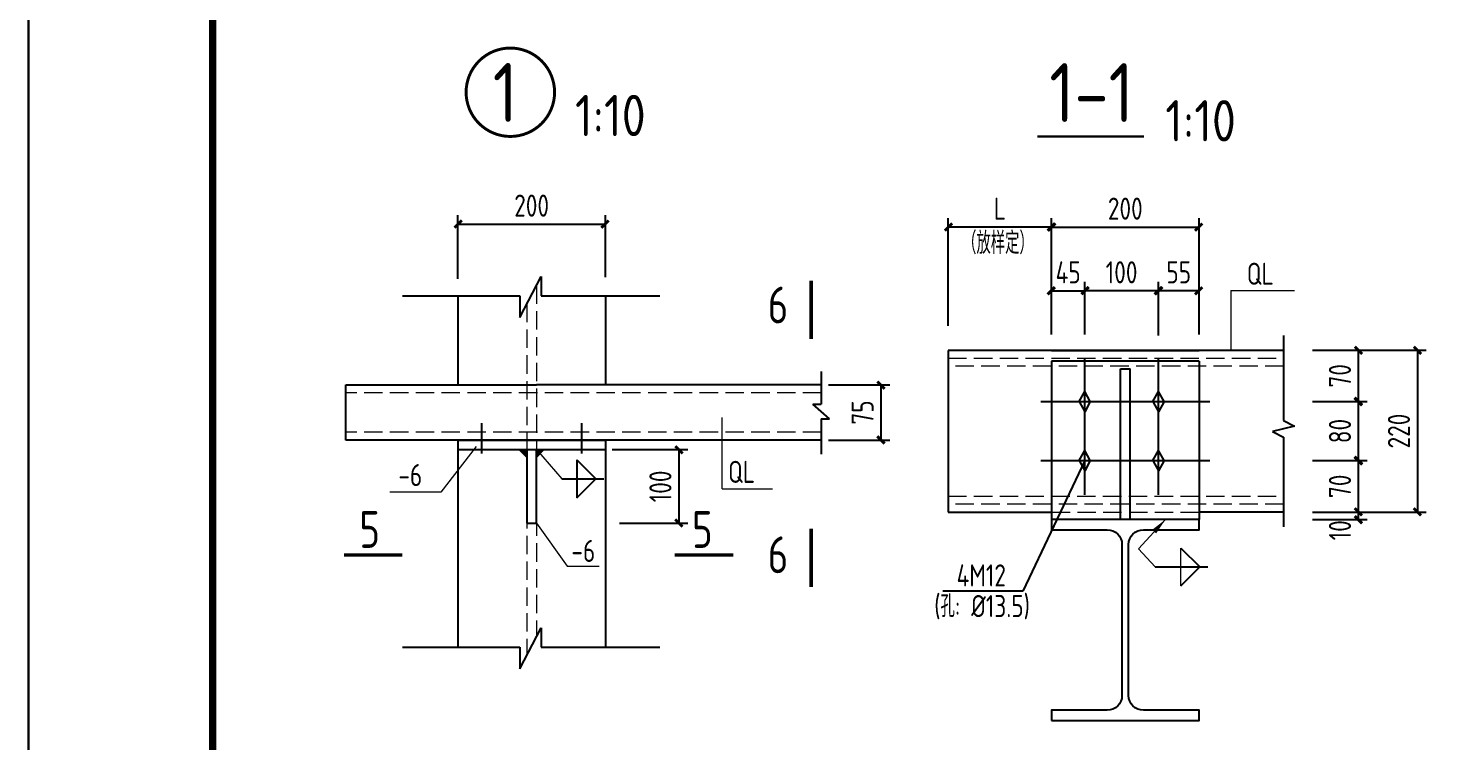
# Model space of a CAD drawing. Header units: millimetres. Extents: x 865490 to 879904, y 39442 to 44891.
# Drawn here: x 875375.3 to 875568.1, y 39850.4 to 39947.2 of the extents above; entities that cross this region are included whole.
import ezdxf

# ---------------------------------------------------------------- set-up
doc = ezdxf.new("R2010")
doc.units = ezdxf.units.MM
doc.header["$LTSCALE"] = 1000
doc.header["$MEASUREMENT"] = 0
for name, pattern in [('CENTER', [2, 1.25, -0.25, 0.25, -0.25]), ('DASH', [0.35, 0.25, -0.1]), ('DOTE', [2.42, 2, -0.2, 0.02, -0.2])]:
    doc.linetypes.add(name, pattern=pattern)
for name, color, linetype, lineweight in [('1', 4, 'Continuous', 70), ('D3', 62, 'Continuous', 9), ('LZ', 64, 'Continuous', 9), ('数字', 3, 'Continuous', 9)]:
    doc.layers.add(name, color=color, linetype=linetype, lineweight=lineweight)
for name, color, linetype in [('D1', 112, 'Continuous'), ('D2', 6, 'Continuous'), ('DIM', 7, 'Continuous'), ('DOTE', 1, 'DOTE'), ('GJ', 6, 'Continuous'), ('Prof', 2, 'Continuous'), ('PUB_DIM', 3, 'Continuous'), ('THIN', 7, 'Continuous'), ('文字', 7, 'Continuous'), ('桩', 6, 'Continuous')]:
    doc.layers.add(name, color=color, linetype=linetype)
doc.styles.add('GBHZ', font='gbenor.shx', dxfattribs={"width": 0.9, "bigfont": 'gbcbig.shx'})
doc.dimstyles.new('Y10', dxfattribs={"dimscale": 0, "dimtxt": 3, "dimasz": 0.01, "dimexe": 1.2, "dimexo": 1, "dimgap": 1, "dimtad": 1, "dimdec": 0, "dimlfac": 10, "dimzin": 0, "dimdsep": 46, "dimtxsty": 'GBHZ', "dimblk1": 'DX', "dimblk2": 'DX', "dimsah": 1, "dimcen": 0.09, "dimdle": 1, "dimadec": 0, "dimazin": 0, "dimtfac": 1, "dimtdec": 0, "dimtix": 1, "dimtmove": 2, "dimatfit": 3, "dimldrblk": 'DX', "dimfxl": 0, "dimtolj": 1, "dimtzin": 0, "dimarcsym": 0})

# ---------------------------------------------------------------- blocks, each defined once
blk = doc.blocks.new('DX')
at = {"color": 0, "linetype": 'ByBlock', "const_width": 40}
blk.add_lwpolyline([(-54, -51), (46, 49)], dxfattribs=at)
blk = doc.blocks.new('*D235')
at = {"layer": 'Defpoints', "color": 0, "linetype": 'ByBlock', "transparency": 16777216}
for p in [(875500.01, 39920.19), (875514.03, 39911.01), (875500.01, 39905.77)]:
    blk.add_point(p, dxfattribs=at)
at = {"layer": 'DIM', "color": 0, "linetype": 'ByBlock', "lineweight": -2, "transparency": 16777216}
for p, q in [((875500.01, 39906.77), (875500.01, 39921.39)), ((875514.03, 39912.01), (875514.03, 39921.39)), ((875514.02, 39920.19), (875500.02, 39920.19))]:
    blk.add_line(p, q, dxfattribs=at)
at = {"layer": 'DIM', "color": 0, "linetype": 'ByBlock', "lineweight": -2, "transparency": 16777216, "xscale": 0.01, "yscale": 0.01, "zscale": 0.01, "rotation": 180}
blk.add_blockref('DX', (875500.01, 39920.19), dxfattribs=at)
at = {"layer": 'DIM', "color": 0, "linetype": 'ByBlock', "lineweight": -2, "transparency": 16777216, "xscale": 0.01, "yscale": 0.01, "zscale": 0.01}
blk.add_blockref('DX', (875514.03, 39920.19), dxfattribs=at)
at = {"layer": 'DIM', "color": 0, "linetype": 'ByBlock', "transparency": 16777216, "insert": (875507.02, 39922.69), "char_height": 3, "attachment_point": 5, "style": 'GBHZ'}
blk.add_mtext('\\A1;L', dxfattribs=at)
blk = doc.blocks.new('*D236')
at = {"layer": 'Defpoints', "color": 0, "linetype": 'ByBlock', "transparency": 16777216}
for p in [(875453.52, 39920.6), (875433.52, 39912.17), (875453.52, 39912.39)]:
    blk.add_point(p, dxfattribs=at)
at = {"layer": 'DIM', "color": 0, "linetype": 'ByBlock', "lineweight": -2, "transparency": 16777216}
for p, q in [((875433.52, 39913.17), (875433.52, 39921.8)), ((875433.53, 39920.6), (875453.51, 39920.6)), ((875453.52, 39913.39), (875453.52, 39921.8))]:
    blk.add_line(p, q, dxfattribs=at)
at = {"layer": 'DIM', "color": 0, "linetype": 'ByBlock', "lineweight": -2, "transparency": 16777216, "xscale": 0.01, "yscale": 0.01, "zscale": 0.01, "rotation": 180}
blk.add_blockref('DX', (875433.52, 39920.6), dxfattribs=at)
at = {"layer": 'DIM', "color": 0, "linetype": 'ByBlock', "lineweight": -2, "transparency": 16777216, "xscale": 0.01, "yscale": 0.01, "zscale": 0.01}
blk.add_blockref('DX', (875453.52, 39920.6), dxfattribs=at)
at = {"layer": 'DIM', "color": 0, "linetype": 'ByBlock', "transparency": 16777216, "insert": (875443.52, 39923.1), "char_height": 3, "attachment_point": 5, "style": 'GBHZ'}
blk.add_mtext('\\A1;200', dxfattribs=at)
blk = doc.blocks.new('*D237')
at = {"layer": 'Defpoints', "color": 0, "linetype": 'ByBlock', "transparency": 16777216}
for p in [(875453.44, 39889.99), (875454.44, 39879.99), (875463.49, 39879.99)]:
    blk.add_point(p, dxfattribs=at)
at = {"layer": 'DIM', "color": 0, "linetype": 'ByBlock', "lineweight": -2, "transparency": 16777216}
for p, q in [((875454.44, 39889.99), (875464.69, 39889.99)), ((875463.49, 39889.98), (875463.49, 39880)), ((875455.44, 39879.99), (875464.69, 39879.99))]:
    blk.add_line(p, q, dxfattribs=at)
at = {"layer": 'DIM', "color": 0, "linetype": 'ByBlock', "lineweight": -2, "transparency": 16777216, "xscale": 0.01, "yscale": 0.01, "zscale": 0.01}
for p, rotation in [((875463.49, 39889.99), 90), ((875463.49, 39879.99), 270)]:
    blk.add_blockref('DX', p, dxfattribs=dict(at, rotation=rotation))
at = {"layer": 'DIM', "color": 0, "linetype": 'ByBlock', "transparency": 16777216, "insert": (875460.99, 39884.99), "char_height": 3, "attachment_point": 5, "rotation": 90, "style": 'GBHZ'}
blk.add_mtext('\\A1;100', dxfattribs=at)
blk = doc.blocks.new('*D238')
at = {"layer": 'Defpoints', "color": 0, "linetype": 'ByBlock', "transparency": 16777216}
for p in [(875482.8, 39898.77), (875482.8, 39891.27), (875490.9, 39891.27)]:
    blk.add_point(p, dxfattribs=at)
at = {"layer": 'DIM', "color": 0, "linetype": 'ByBlock', "lineweight": -2, "transparency": 16777216}
for p, q in [((875483.8, 39898.77), (875492.1, 39898.77)), ((875490.9, 39898.76), (875490.9, 39891.28)), ((875483.8, 39891.27), (875492.1, 39891.27))]:
    blk.add_line(p, q, dxfattribs=at)
at = {"layer": 'DIM', "color": 0, "linetype": 'ByBlock', "lineweight": -2, "transparency": 16777216, "xscale": 0.01, "yscale": 0.01, "zscale": 0.01}
for p, rotation in [((875490.9, 39898.77), 90), ((875490.9, 39891.27), 270)]:
    blk.add_blockref('DX', p, dxfattribs=dict(at, rotation=rotation))
at = {"layer": 'DIM', "color": 0, "linetype": 'ByBlock', "transparency": 16777216, "insert": (875488.4, 39895.02), "char_height": 3, "attachment_point": 5, "rotation": 90, "style": 'GBHZ'}
blk.add_mtext('\\A1;75', dxfattribs=at)
blk = doc.blocks.new('*D239')
at = {"layer": 'Defpoints', "color": 0, "linetype": 'ByBlock', "transparency": 16777216}
for p in [(875548.4, 39881.51), (875548.4, 39880.5), (875555.64, 39881.51)]:
    blk.add_point(p, dxfattribs=at)
at = {"layer": 'DIM', "color": 0, "linetype": 'ByBlock', "lineweight": -2, "transparency": 16777216}
for p, q in [((875549.4, 39881.51), (875556.84, 39881.51)), ((875549.4, 39880.5), (875556.84, 39880.5)), ((875555.64, 39881.52), (875555.64, 39881.53)), ((875555.64, 39880.5), (875555.64, 39881.51)), ((875555.64, 39880.49), (875555.64, 39880.48))]:
    blk.add_line(p, q, dxfattribs=at)
at = {"layer": 'DIM', "color": 0, "linetype": 'ByBlock', "lineweight": -2, "transparency": 16777216, "xscale": 0.01, "yscale": 0.01, "zscale": 0.01}
for p, rotation in [((875555.64, 39881.51), 270), ((875555.64, 39880.5), 90)]:
    blk.add_blockref('DX', p, dxfattribs=dict(at, rotation=rotation))
at = {"layer": 'DIM', "color": 0, "linetype": 'ByBlock', "transparency": 16777216, "insert": (875553.14, 39879.04), "char_height": 3, "attachment_point": 5, "rotation": 90, "style": 'GBHZ'}
blk.add_mtext('\\A1;10', dxfattribs=at)
blk = doc.blocks.new('*D240')
at = {"layer": 'Defpoints', "color": 0, "linetype": 'ByBlock', "transparency": 16777216}
for p in [(875548.4, 39888.5), (875555.64, 39888.5), (875548.4, 39881.51)]:
    blk.add_point(p, dxfattribs=at)
at = {"layer": 'DIM', "color": 0, "linetype": 'ByBlock', "lineweight": -2, "transparency": 16777216}
for p, q in [((875549.4, 39888.5), (875556.84, 39888.5)), ((875555.64, 39881.52), (875555.64, 39888.49)), ((875549.4, 39881.51), (875556.84, 39881.51))]:
    blk.add_line(p, q, dxfattribs=at)
at = {"layer": 'DIM', "color": 0, "linetype": 'ByBlock', "lineweight": -2, "transparency": 16777216, "xscale": 0.01, "yscale": 0.01, "zscale": 0.01}
for p, rotation in [((875555.64, 39888.5), 90), ((875555.64, 39881.51), 270)]:
    blk.add_blockref('DX', p, dxfattribs=dict(at, rotation=rotation))
at = {"layer": 'DIM', "color": 0, "linetype": 'ByBlock', "transparency": 16777216, "insert": (875553.14, 39885), "char_height": 3, "attachment_point": 5, "rotation": 90, "style": 'GBHZ'}
blk.add_mtext('\\A1;70', dxfattribs=at)
blk = doc.blocks.new('*D241')
at = {"layer": 'Defpoints', "color": 0, "linetype": 'ByBlock', "transparency": 16777216}
for p in [(875548.4, 39896.51), (875555.64, 39896.51), (875548.4, 39888.5)]:
    blk.add_point(p, dxfattribs=at)
at = {"layer": 'DIM', "color": 0, "linetype": 'ByBlock', "lineweight": -2, "transparency": 16777216}
for p, q in [((875549.4, 39896.51), (875556.84, 39896.51)), ((875555.64, 39888.51), (875555.64, 39896.5)), ((875549.4, 39888.5), (875556.84, 39888.5))]:
    blk.add_line(p, q, dxfattribs=at)
at = {"layer": 'DIM', "color": 0, "linetype": 'ByBlock', "lineweight": -2, "transparency": 16777216, "xscale": 0.01, "yscale": 0.01, "zscale": 0.01}
for p, rotation in [((875555.64, 39896.51), 90), ((875555.64, 39888.5), 270)]:
    blk.add_blockref('DX', p, dxfattribs=dict(at, rotation=rotation))
at = {"layer": 'DIM', "color": 0, "linetype": 'ByBlock', "transparency": 16777216, "insert": (875553.14, 39892.5), "char_height": 3, "attachment_point": 5, "rotation": 90, "style": 'GBHZ'}
blk.add_mtext('\\A1;80', dxfattribs=at)
blk = doc.blocks.new('*D242')
at = {"layer": 'Defpoints', "color": 0, "linetype": 'ByBlock', "transparency": 16777216}
for p in [(875548.4, 39903.5), (875555.64, 39903.5), (875548.4, 39896.51)]:
    blk.add_point(p, dxfattribs=at)
at = {"layer": 'DIM', "color": 0, "linetype": 'ByBlock', "lineweight": -2, "transparency": 16777216}
for p, q in [((875549.4, 39903.5), (875556.84, 39903.5)), ((875555.64, 39896.52), (875555.64, 39903.49)), ((875549.4, 39896.51), (875556.84, 39896.51))]:
    blk.add_line(p, q, dxfattribs=at)
at = {"layer": 'DIM', "color": 0, "linetype": 'ByBlock', "lineweight": -2, "transparency": 16777216, "xscale": 0.01, "yscale": 0.01, "zscale": 0.01}
for p, rotation in [((875555.64, 39903.5), 90), ((875555.64, 39896.51), 270)]:
    blk.add_blockref('DX', p, dxfattribs=dict(at, rotation=rotation))
at = {"layer": 'DIM', "color": 0, "linetype": 'ByBlock', "transparency": 16777216, "insert": (875553.14, 39900), "char_height": 3, "attachment_point": 5, "rotation": 90, "style": 'GBHZ'}
blk.add_mtext('\\A1;70', dxfattribs=at)
blk = doc.blocks.new('*D243')
at = {"layer": 'Defpoints', "color": 0, "linetype": 'ByBlock', "transparency": 16777216}
for p in [(875548.4, 39903.5), (875548.4, 39881.51), (875563.64, 39881.51)]:
    blk.add_point(p, dxfattribs=at)
at = {"layer": 'DIM', "color": 0, "linetype": 'ByBlock', "lineweight": -2, "transparency": 16777216}
for p, q in [((875549.4, 39903.5), (875564.84, 39903.5)), ((875563.64, 39903.49), (875563.64, 39881.52)), ((875549.4, 39881.51), (875564.84, 39881.51))]:
    blk.add_line(p, q, dxfattribs=at)
at = {"layer": 'DIM', "color": 0, "linetype": 'ByBlock', "lineweight": -2, "transparency": 16777216, "xscale": 0.01, "yscale": 0.01, "zscale": 0.01}
for p, rotation in [((875563.64, 39903.5), 90), ((875563.64, 39881.51), 270)]:
    blk.add_blockref('DX', p, dxfattribs=dict(at, rotation=rotation))
at = {"layer": 'DIM', "color": 0, "linetype": 'ByBlock', "transparency": 16777216, "insert": (875561.14, 39892.5), "char_height": 3, "attachment_point": 5, "rotation": 90, "style": 'GBHZ'}
blk.add_mtext('\\A1;220', dxfattribs=at)
blk = doc.blocks.new('*D244')
at = {"layer": 'Defpoints', "color": 0, "linetype": 'ByBlock', "transparency": 16777216}
for p in [(875518.53, 39911.55), (875514.03, 39904.6), (875518.53, 39904.6)]:
    blk.add_point(p, dxfattribs=at)
at = {"layer": 'DIM', "color": 0, "linetype": 'ByBlock', "lineweight": -2, "transparency": 16777216}
for p, q in [((875514.03, 39905.6), (875514.03, 39912.75)), ((875518.53, 39905.6), (875518.53, 39912.75)), ((875514.02, 39911.55), (875514.01, 39911.55)), ((875514.03, 39911.55), (875518.53, 39911.55)), ((875518.54, 39911.55), (875518.55, 39911.55))]:
    blk.add_line(p, q, dxfattribs=at)
at = {"layer": 'DIM', "color": 0, "linetype": 'ByBlock', "lineweight": -2, "transparency": 16777216, "xscale": 0.01, "yscale": 0.01, "zscale": 0.01}
blk.add_blockref('DX', (875514.03, 39911.55), dxfattribs=at)
at = {"layer": 'DIM', "color": 0, "linetype": 'ByBlock', "lineweight": -2, "transparency": 16777216, "xscale": 0.01, "yscale": 0.01, "zscale": 0.01, "rotation": 180}
blk.add_blockref('DX', (875518.53, 39911.55), dxfattribs=at)
at = {"layer": 'DIM', "color": 0, "linetype": 'ByBlock', "transparency": 16777216, "insert": (875516.28, 39914.05), "char_height": 3, "attachment_point": 5, "style": 'GBHZ'}
blk.add_mtext('\\A1;45', dxfattribs=at)
blk = doc.blocks.new('*D245')
at = {"layer": 'Defpoints', "color": 0, "linetype": 'ByBlock', "transparency": 16777216}
for p in [(875518.53, 39911.55), (875518.53, 39904.6), (875528.53, 39904.46)]:
    blk.add_point(p, dxfattribs=at)
at = {"layer": 'DIM', "color": 0, "linetype": 'ByBlock', "lineweight": -2, "transparency": 16777216}
for p, q in [((875518.53, 39905.6), (875518.53, 39912.75)), ((875528.53, 39905.46), (875528.53, 39912.75)), ((875528.52, 39911.55), (875518.54, 39911.55))]:
    blk.add_line(p, q, dxfattribs=at)
at = {"layer": 'DIM', "color": 0, "linetype": 'ByBlock', "lineweight": -2, "transparency": 16777216, "xscale": 0.01, "yscale": 0.01, "zscale": 0.01, "rotation": 180}
blk.add_blockref('DX', (875518.53, 39911.55), dxfattribs=at)
at = {"layer": 'DIM', "color": 0, "linetype": 'ByBlock', "lineweight": -2, "transparency": 16777216, "xscale": 0.01, "yscale": 0.01, "zscale": 0.01}
blk.add_blockref('DX', (875528.53, 39911.55), dxfattribs=at)
at = {"layer": 'DIM', "color": 0, "linetype": 'ByBlock', "transparency": 16777216, "insert": (875523.53, 39914.05), "char_height": 3, "attachment_point": 5, "style": 'GBHZ'}
blk.add_mtext('\\A1;100', dxfattribs=at)
blk = doc.blocks.new('*D246')
at = {"layer": 'Defpoints', "color": 0, "linetype": 'ByBlock', "transparency": 16777216}
for p in [(875528.53, 39911.55), (875528.53, 39904.6), (875534.03, 39904.6)]:
    blk.add_point(p, dxfattribs=at)
at = {"layer": 'DIM', "color": 0, "linetype": 'ByBlock', "lineweight": -2, "transparency": 16777216}
for p, q in [((875528.53, 39905.6), (875528.53, 39912.75)), ((875534.03, 39905.6), (875534.03, 39912.75)), ((875534.02, 39911.55), (875528.54, 39911.55))]:
    blk.add_line(p, q, dxfattribs=at)
at = {"layer": 'DIM', "color": 0, "linetype": 'ByBlock', "lineweight": -2, "transparency": 16777216, "xscale": 0.01, "yscale": 0.01, "zscale": 0.01, "rotation": 180}
blk.add_blockref('DX', (875528.53, 39911.55), dxfattribs=at)
at = {"layer": 'DIM', "color": 0, "linetype": 'ByBlock', "lineweight": -2, "transparency": 16777216, "xscale": 0.01, "yscale": 0.01, "zscale": 0.01}
blk.add_blockref('DX', (875534.03, 39911.55), dxfattribs=at)
at = {"layer": 'DIM', "color": 0, "linetype": 'ByBlock', "transparency": 16777216, "insert": (875531.28, 39914.05), "char_height": 3, "attachment_point": 5, "style": 'GBHZ'}
blk.add_mtext('\\A1;55', dxfattribs=at)
blk = doc.blocks.new('*D247')
at = {"layer": 'Defpoints', "color": 0, "linetype": 'ByBlock', "transparency": 16777216}
for p in [(875534.03, 39920.19), (875514.03, 39906.6), (875534.03, 39906.6)]:
    blk.add_point(p, dxfattribs=at)
at = {"layer": 'DIM', "color": 0, "linetype": 'ByBlock', "lineweight": -2, "transparency": 16777216}
for p, q in [((875514.03, 39907.6), (875514.03, 39921.39)), ((875534.03, 39907.6), (875534.03, 39921.39)), ((875514.04, 39920.19), (875534.02, 39920.19))]:
    blk.add_line(p, q, dxfattribs=at)
at = {"layer": 'DIM', "color": 0, "linetype": 'ByBlock', "lineweight": -2, "transparency": 16777216, "xscale": 0.01, "yscale": 0.01, "zscale": 0.01, "rotation": 180}
blk.add_blockref('DX', (875514.03, 39920.19), dxfattribs=at)
at = {"layer": 'DIM', "color": 0, "linetype": 'ByBlock', "lineweight": -2, "transparency": 16777216, "xscale": 0.01, "yscale": 0.01, "zscale": 0.01}
blk.add_blockref('DX', (875534.03, 39920.19), dxfattribs=at)
at = {"layer": 'DIM', "color": 0, "linetype": 'ByBlock', "transparency": 16777216, "insert": (875524.03, 39922.69), "char_height": 3, "attachment_point": 5, "style": 'GBHZ'}
blk.add_mtext('\\A1;200', dxfattribs=at)

msp = doc.modelspace()

# ---------------------------------------------------------------- linework, layer by layer
for p, q in [((875375.28, 39449.955), (875375.28, 40043.955)), ((875375.28, 40043.955), (875375.28, 39449.955))]:
    msp.add_line(p, q)
at = {"color": 0, "const_width": 1}
msp.add_lwpolyline([(876206.28, 39459.955), (875400.28, 39459.955), (875400.28, 40033.955), (876206.28, 40033.955)], close=True, dxfattribs=at)
at = {"linetype": 'ByBlock', "ltscale": 0.5, "const_width": 0.4}
msp.add_lwpolyline([(875434.634, 39938.491, 1), (875446.634, 39938.491, 1)], format="xyb", close=True, dxfattribs=at)
at = {"layer": '1', "const_width": 0.48}
for points in [[(875481.443, 39912.898), (875481.443, 39904.976)], [(875481.443, 39879.276), (875481.443, 39871.354)], [(875418.068, 39875.675), (875425.99, 39875.675)], [(875462.934, 39875.675), (875470.856, 39875.675)]]:
    msp.add_lwpolyline(points, dxfattribs=at)
at = {"layer": 'D1'}
for p, q in [((875441.916, 39907.932), (875444.792, 39913.481)), ((875444.792, 39913.481), (875444.792, 39910.864)), ((875425.99, 39910.864), (875441.916, 39910.864)), ((875441.916, 39910.864), (875441.916, 39907.932)), ((875444.792, 39910.864), (875460.9, 39910.864)), ((875482.802, 39900.591), (875482.802, 39896.162)), ((875483.926, 39894.182), (875481.678, 39896.162)), ((875481.678, 39896.162), (875482.802, 39896.162)), ((875482.802, 39894.182), (875482.802, 39889.346)), ((875482.802, 39894.182), (875483.926, 39894.182)), ((875449.644, 39888.596), (875449.644, 39883.458)), ((875449.644, 39888.596), (875452.213, 39886.027)), ((875447.615, 39886.027), (875453.295, 39886.027)), ((875449.644, 39883.458), (875452.213, 39886.027)), ((875531.559, 39876.623), (875534.128, 39874.054)), ((875528.1, 39874.054), (875535.246, 39874.054)), ((875531.559, 39871.484), (875534.128, 39874.054)), ((875441.916, 39860.245), (875444.792, 39865.795)), ((875444.792, 39865.795), (875444.792, 39863.178)), ((875425.99, 39863.178), (875441.916, 39863.178)), ((875441.916, 39863.178), (875441.916, 39860.245)), ((875444.792, 39863.178), (875460.9, 39863.178))]:
    msp.add_line(p, q, dxfattribs=at)
at = {"layer": 'D1', "color": 251}
for p, q in [((875518.533, 39888.502), (875510.121, 39870.787)), ((875510.121, 39870.787), (875499.298, 39870.787))]:
    msp.add_line(p, q, dxfattribs=at)
at = {"layer": 'D2'}
for p, q in [((875433.52, 39910.864), (875433.52, 39898.771)), ((875453.52, 39910.864), (875453.52, 39898.771)), ((875545.498, 39903.459), (875500, 39903.459)), ((875514.033, 39903.459), (875534.033, 39903.459)), ((875514.033, 39901.968), (875514.033, 39880.505)), ((875534.033, 39901.968), (875514.033, 39901.968)), ((875523.39, 39880.505), (875523.39, 39900.968)), ((875523.39, 39900.968), (875524.675, 39900.968)), ((875524.675, 39880.505), (875524.675, 39900.968)), ((875534.033, 39901.968), (875534.033, 39880.505)), ((875418.318, 39898.771), (875444.163, 39898.771)), ((875482.802, 39898.771), (875444.163, 39898.771)), ((875482.802, 39891.273), (875418.318, 39891.273)), ((875433.52, 39891.273), (875433.52, 39889.988)), ((875433.52, 39891.273), (875453.52, 39891.273)), ((875433.52, 39891.273), (875433.52, 39863.178)), ((875433.52, 39889.988), (875453.52, 39889.988)), ((875442.878, 39889.988), (875442.878, 39879.985)), ((875444.163, 39879.985), (875444.163, 39889.988)), ((875453.52, 39891.273), (875453.52, 39889.988)), ((875453.52, 39891.273), (875453.52, 39863.178)), ((875442.878, 39879.985), (875444.163, 39879.985)), ((875500, 39881.505), (875514.033, 39881.505)), ((875545.498, 39881.505), (875534.033, 39881.505))]:
    msp.add_line(p, q, dxfattribs=at)
at = {"layer": 'D2', "linetype": 'Continuous'}
for p, q in [((875500, 39903.459), (875500, 39881.505)), ((875436.739, 39893.593), (875436.739, 39889.453)), ((875450.301, 39893.593), (875450.301, 39889.453))]:
    msp.add_line(p, q, dxfattribs=at)
at = {"layer": 'D3'}
for p, q in [((875538.354, 39911.569), (875546.969, 39911.569)), ((875538.354, 39911.569), (875538.354, 39903.459)), ((875469.357, 39884.677), (875469.357, 39894.342)), ((875435.99, 39890.416), (875431.229, 39884.191)), ((875441.807, 39889.988), (875442.878, 39888.918)), ((875444.163, 39889.988), (875447.615, 39886.027)), ((875445.233, 39889.988), (875444.163, 39888.918)), ((875431.229, 39884.191), (875424.275, 39884.191)), ((875469.357, 39884.677), (875476.205, 39884.677)), ((875444.163, 39879.985), (875448.329, 39874.173)), ((875525.807, 39876.523), (875529.478, 39880.505)), ((875525.807, 39876.523), (875528.1, 39874.054)), ((875531.559, 39871.484), (875531.559, 39876.623)), ((875448.329, 39874.173), (875452.668, 39874.173))]:
    msp.add_line(p, q, dxfattribs=at)
for points in [[(875441.807, 39889.988), (875442.878, 39889.988), (875442.878, 39888.918), (875442.878, 39889.988)], [(875445.233, 39889.988), (875444.163, 39889.988), (875444.163, 39888.918), (875444.163, 39889.988)], [(875528.215, 39878.613), (875529.478, 39880.505), (875528.215, 39878.613), (875527.666, 39879.093)]]:
    msp.add_solid(points, dxfattribs=at)
at = {"layer": 'DOTE', "linetype": 'CENTER', "ltscale": 0.02}
for p, q in [((875518.533, 39883.828), (875518.533, 39902.389)), ((875528.533, 39883.828), (875528.533, 39902.389)), ((875512.582, 39896.505), (875535.484, 39896.505)), ((875512.582, 39888.502), (875535.484, 39888.502))]:
    msp.add_line(p, q, dxfattribs=at)
at = {"layer": 'GJ', "linetype": 'Continuous'}
msp.add_line((875418.318, 39891.273), (875418.318, 39898.771), dxfattribs=at)
at = {"layer": 'LZ', "linetype": 'DASH', "ltscale": 0.01}
for p, q in [((875444.163, 39912.267), (875444.163, 39864.58)), ((875442.878, 39909.787), (875442.878, 39862.101)), ((875500, 39902.389), (875545.498, 39902.389)), ((875545.498, 39901.318), (875500, 39901.318)), ((875482.802, 39897.701), (875418.318, 39897.701)), ((875482.802, 39892.343), (875418.318, 39892.343)), ((875500, 39883.646), (875545.498, 39883.646)), ((875545.498, 39882.576), (875500, 39882.576)), ((875514.033, 39881.505), (875534.033, 39881.505))]:
    msp.add_line(p, q, dxfattribs=at)
at = {"layer": 'Prof'}
msp.add_lwpolyline([(875514.033, 39853.203), (875534.033, 39853.203), (875534.033, 39854.603), (875526.483, 39854.603, -0.4142136), (875524.483, 39856.603), (875524.483, 39877.105, -0.4142136), (875526.483, 39879.105), (875534.033, 39879.105), (875534.033, 39880.505), (875514.033, 39880.505), (875514.033, 39879.105), (875521.583, 39879.105, -0.4142136), (875523.583, 39877.105), (875523.583, 39856.603, -0.4142136), (875521.583, 39854.603), (875514.033, 39854.603)], format="xyb", close=True, dxfattribs=at)
at = {"layer": 'THIN', "linetype": 'ByBlock'}
for p, q in [((875545.498, 39905.459), (875545.498, 39893.938)), ((875545.498, 39893.938), (875546.998, 39893.188)), ((875546.998, 39893.188), (875543.998, 39892.438)), ((875543.998, 39892.438), (875545.498, 39891.688)), ((875545.498, 39891.688), (875545.498, 39879.505))]:
    msp.add_line(p, q, dxfattribs=at)
at = {"layer": '文字', "color": 6, "const_width": 0.32}
msp.add_lwpolyline([(875512.111, 39932.491), (875526.568, 39932.491)], dxfattribs=at)
at = {"layer": '桩'}
for p, q in [((875517.784, 39896.505), (875518.533, 39897.887)), ((875519.282, 39896.505), (875518.533, 39897.887)), ((875527.784, 39896.505), (875528.533, 39897.887)), ((875529.282, 39896.505), (875528.533, 39897.887)), ((875517.784, 39896.505), (875518.533, 39895.124)), ((875519.282, 39896.505), (875518.533, 39895.124)), ((875527.784, 39896.505), (875528.533, 39895.124)), ((875529.282, 39896.505), (875528.533, 39895.124)), ((875517.784, 39888.502), (875518.533, 39889.884)), ((875519.282, 39888.502), (875518.533, 39889.884)), ((875527.784, 39888.502), (875528.533, 39889.884)), ((875529.282, 39888.502), (875528.533, 39889.884)), ((875517.784, 39888.502), (875518.533, 39887.121)), ((875519.282, 39888.502), (875518.533, 39887.121)), ((875527.784, 39888.502), (875528.533, 39887.121)), ((875529.282, 39888.502), (875528.533, 39887.121))]:
    msp.add_line(p, q, dxfattribs=at)

# ---------------------------------------------------------------- texts
at = {"layer": 'DIM', "linetype": 'ByBlock', "style": 'GBHZ', "width": 0.9}
msp.add_text('（放样定）', height=3, dxfattribs=at).set_placement((875501.899, 39916.54))
at = {"layer": 'PUB_DIM', "style": 'GBHZ', "width": 0.9}
for s, p in [('6', (875475.542, 39907.121)), ('5', (875420.16, 39876.65)), ('5', (875465.278, 39876.65)), ('6', (875475.542, 39873.21))]:
    msp.add_text(s, height=5, dxfattribs=at).set_placement(p)
at = {"layer": '数字', "style": 'GBHZ', "width": 0.9}
for s, p in [('QL', (875540.503, 39912.358)), ('-6', (875425.447, 39885.03)), ('QL', (875470.155, 39885.466)), ('-6', (875448.911, 39874.737)), ('4M12', (875501.149, 39871.41)), ('(孔: %%C13.5)', (875498.112, 39867.246))]:
    msp.add_text(s, height=3, dxfattribs=at).set_placement(p)
at = {"layer": '文字', "color": 6, "style": 'GBHZ'}
for s, height, p in [('1', 8, (875438.239, 39934.458)), ('1-1', 8, (875513.718, 39934.443)), ('1:10', 5.6, (875449.401, 39932.539, -0.009)), ('1:10', 5.6, (875529.447, 39931.822))]:
    msp.add_text(s, height=height, dxfattribs=at).set_placement(p)

# ---------------------------------------------------------------- dimensions: what is measured, and where the dimension line sits
at = {"layer": 'DIM', "linetype": 'ByBlock'}
for base, p1, p2, picture, middle in [((875453.52, 39920.605), (875433.52, 39912.172), (875453.52, 39912.386), '*D236', (875443.52, 39923.105)), ((875534.033, 39920.188), (875514.033, 39906.601), (875534.033, 39906.601), '*D247', (875524.033, 39922.688)), ((875518.533, 39911.548), (875514.033, 39904.601), (875518.533, 39904.601), '*D244', (875516.283, 39914.048))]:
    dim = msp.add_linear_dim(base=base, p1=p1, p2=p2, dimstyle='Y10', override={"dimscale": 1}, dxfattribs=at)
    dim.commit()
    dim.dimension.update_dxf_attribs({"geometry": picture, "text_midpoint": middle})
dim = msp.add_linear_dim(base=(875500.005, 39920.188), p1=(875514.033, 39911.01), p2=(875500.005, 39905.769), text='L', dimstyle='Y10', override={"dimscale": 1}, dxfattribs=at)
dim.commit()
dim.dimension.update_dxf_attribs({"geometry": '*D235', "text_midpoint": (875507.019, 39922.688)})
for base, p1, p2, angle, picture, middle in [((875518.533, 39911.548), (875528.533, 39904.46), (875518.533, 39904.601), 180, '*D245', (875523.533, 39914.048)), ((875528.533, 39911.548), (875534.033, 39904.601), (875528.533, 39904.601), 180, '*D246', (875531.283, 39914.048)), ((875555.638, 39903.503), (875548.4, 39896.505), (875548.4, 39903.503), 90, '*D242', (875553.138, 39900.004)), ((875563.637, 39881.505), (875548.4, 39903.503), (875548.4, 39881.505), 90, '*D243', (875561.137, 39892.504)), ((875490.903, 39891.273), (875482.802, 39898.771), (875482.802, 39891.273), 270, '*D238', (875488.403, 39895.022)), ((875555.638, 39896.505), (875548.4, 39888.502), (875548.4, 39896.505), 90, '*D241', (875553.138, 39892.504)), ((875463.488, 39879.985), (875453.441, 39889.988), (875454.441, 39879.985), 270, '*D237', (875460.988, 39884.987)), ((875555.638, 39888.502), (875548.4, 39881.505), (875548.4, 39888.502), 90, '*D240', (875553.138, 39885.004))]:
    dim = msp.add_linear_dim(base=base, p1=p1, p2=p2, angle=angle, dimstyle='Y10', override={"dimscale": 1}, dxfattribs=at)
    dim.commit()
    dim.dimension.update_dxf_attribs({"geometry": picture, "text_midpoint": middle})
dim = msp.add_linear_dim(base=(875555.638, 39881.505), p1=(875548.4, 39880.505), p2=(875548.4, 39881.505), angle=90, dimstyle='Y10', override={"dimscale": 1}, dxfattribs=at)
dim.commit()
dim.dimension.update_dxf_attribs({"geometry": '*D239', "text_midpoint": (875553.138, 39879.036), "dimtype": 160})

doc.saveas('drawing.dxf')
